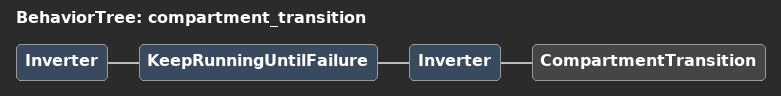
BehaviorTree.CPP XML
<!-- When ticked:
Returns:
  RUNNING: If needs re-triggering due to failure to calculate the path
  SUCCESS: Inspection path calculated successfully
-->
<root BTCPP_format="4">
  <BehaviorTree ID="compartment_transition">
    <Inverter>
      <KeepRunningUntilFailure>
        <Inverter>
          <CompartmentTransition/>
        </Inverter>
      </KeepRunningUntilFailure>
    </Inverter>
  </BehaviorTree>
</root>
